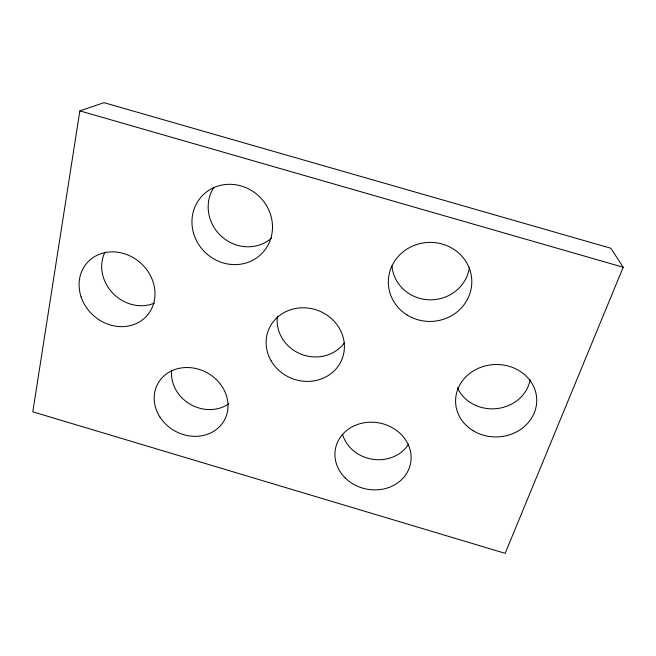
<?xml version="1.0" encoding="UTF-8"?>
<svg xmlns="http://www.w3.org/2000/svg" width="656" height="656" viewBox="0 0 656 656"><rect width="100%" height="100%" fill="white"/><g stroke="black" fill="none" stroke-linecap="round" stroke-linejoin="round"><path stroke-width="0.98" d="M79.86 110.88L32.8 411.829L505.161 553.328L623.2 267.246L610.851 248.247L103.984 102.672L79.86 110.88L623.2 267.246M408.614 444.128A35.932 32.046 10.6 0 1 372.813 459.307A35.932 32.046 10.6 0 1 342.539 434.379M530.146 379.783A37.999 34.284 -3.4 0 1 496.83 408.598A37.999 34.284 -3.4 0 1 457.462 387.794M344.343 342.883A37.039 34.481 20.9 0 1 300.981 354.133A37.039 34.481 20.9 0 1 277.406 316.167M228.78 403.776A35.654 31.685 29.2 0 1 189.945 404.08A35.654 31.685 29.2 0 1 171.708 370.041M271.65 238.03A38.794 36.654 45.7 0 1 221.999 236.849A38.794 36.654 45.7 0 1 213.799 187.395M154.398 303.113A37.417 33.464 42.5 0 1 112.922 293.314A37.417 33.464 42.5 0 1 105.017 252.043M469.466 267.279A39.007 37.212 -4.6 0 1 429.754 299.808A39.007 37.212 -4.6 0 1 391.944 265.819M271.223 360.989A39.532 36.4 20.9 0 0 339.029 364.941A39.532 36.4 20.9 0 0 305.54 307.853A39.532 36.4 20.9 0 0 271.223 360.989M407.228 315.077A41.738 39.524 -2.2 0 0 471.746 283.941A41.738 39.524 -2.2 0 0 411.255 246.697A41.738 39.524 -2.2 0 0 407.228 315.077M473.124 430.721A40.59 36.211 -2.2 0 0 536.616 403.301A40.59 36.211 -2.2 0 0 478.749 368.147A40.59 36.211 -2.2 0 0 473.124 430.721M345.204 477.953A38.261 33.677 11.1 0 0 409.475 467.441A38.261 33.677 11.1 0 0 364.392 422.735A38.261 33.677 11.1 0 0 345.204 477.953M159.884 416.97A37.95 33.267 28.8 0 0 223.778 421.218A37.95 33.267 28.8 0 0 189.633 367.614A37.95 33.267 28.8 0 0 159.884 416.97M81.098 296.889A39.926 35.293 41.5 0 0 145.599 317.135A39.926 35.293 41.5 0 0 124.419 253.733A39.926 35.293 41.5 0 0 81.098 296.889M193.569 233.224A41.492 38.893 43.7 0 0 261.35 254.011A41.492 38.893 43.7 0 0 241.752 186.14A41.492 38.893 43.7 0 0 193.569 233.224"/></g></svg>
